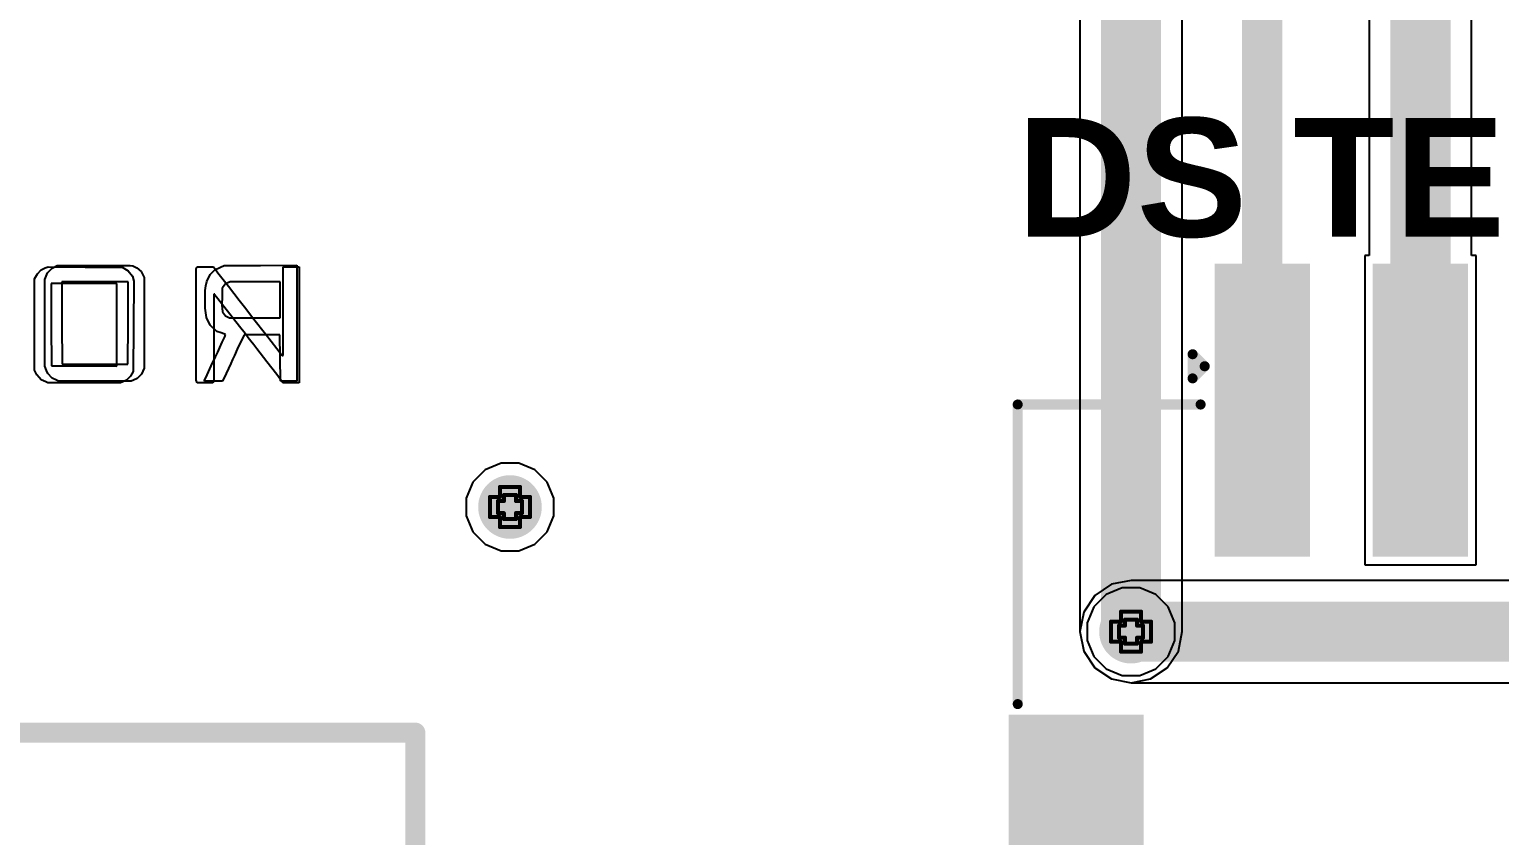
# Model space of a CAD drawing. Header units: inches. Extents: x -7 to 5163, y -3 to 5149.
# Drawn here: x 107.26 to 125.84, y 37.61 to 47.79 of the extents above; entities that cross this region are included whole.
import ezdxf

# ---------------------------------------------------------------- set-up
doc = ezdxf.new("R2010")
doc.units = ezdxf.units.IN
for name, color, linetype in [('Bottom Layer', 5, 'Continuous'), ('Bottom Overlay', 54, 'Continuous'), ('Bottom Solder', 6, 'Continuous'), ('Drill Drawing', 1, 'Continuous'), ('GND', 76, 'Continuous'), ('PWR', 16, 'Continuous'), ('Top Layer', 1, 'Continuous'), ('Top Overlay', 2, 'Continuous'), ('Top Paste', 8, 'Continuous'), ('Top Solder', 216, 'Continuous'), ('Via Holes', 16, 'Continuous')]:
    doc.layers.add(name, color=color, linetype=linetype)
doc.styles.add('Arial', font='', dxfattribs={"height": 0.2})
doc.styles.add('Arial_Bold', font='', dxfattribs={"height": 0.2})
doc.styles.get('Arial').set_extended_font_data('Arial')
doc.styles.get('Arial_Bold').set_extended_font_data('Arial', bold=True)

# ---------------------------------------------------------------- blocks, each defined once
blk = doc.blocks.new('IMPORTED_IMAGE_B_1')
at = {"layer": 'Top Overlay'}
for p, q in [((15.048, -20.631), (15.097, -20.605)), ((15.097, -20.605), (15.137, -20.593)), ((15.137, -20.593), (15.604, -20.595)), ((15.604, -20.595), (16.071, -20.596)), ((16.071, -20.596), (16.148, -20.643)), ((17.007, -20.617), (17.017, -20.592)), ((17.007, -21.32), (17.007, -20.617)), ((17.017, -20.592), (17.226, -20.592)), ((17.226, -20.592), (17.262, -20.643)), ((18.105, -21.714), (18.105, -20.592)), ((18.105, -20.592), (18.309, -20.592)), ((18.309, -20.592), (18.309, -22.059)), ((14.964, -20.745), (14.999, -20.68)), ((14.964, -21.898), (14.964, -20.745)), ((14.999, -20.68), (15.048, -20.631)), ((16.003, -20.804), (15.172, -20.804)), ((15.172, -20.804), (15.172, -20.804)), ((15.172, -20.804), (15.174, -21.324)), ((16.003, -21.847), (16.003, -20.804)), ((16.003, -20.804), (16.003, -20.804)), ((16.148, -20.643), (16.199, -20.71)), ((16.199, -20.71), (16.216, -20.772)), ((16.216, -20.772), (16.211, -21.914)), ((17.262, -20.643), (17.281, -20.667)), ((17.281, -20.667), (17.415, -20.839)), ((17.242, -20.937), (17.227, -20.937)), ((17.227, -20.937), (17.227, -22.034)), ((17.243, -20.949), (17.242, -20.937)), ((17.281, -20.996), (17.243, -20.949)), ((17.415, -20.839), (17.548, -21.012)), ((17.356, -21.092), (17.281, -20.996)), ((17.552, -21.347), (17.356, -21.092)), ((17.548, -21.012), (17.631, -21.119)), ((17.631, -21.119), (17.654, -21.148)), ((17.654, -21.148), (17.736, -21.255)), ((15.174, -21.324), (15.174, -21.324)), ((15.174, -21.324), (15.176, -21.843)), ((17.007, -22.024), (17.007, -21.32)), ((17.623, -21.437), (17.552, -21.347)), ((17.736, -21.255), (17.88, -21.439)), ((17.662, -21.489), (17.623, -21.437)), ((17.697, -21.533), (17.662, -21.489)), ((17.733, -21.578), (17.697, -21.533)), ((17.88, -21.439), (18.023, -21.624)), ((17.772, -21.63), (17.733, -21.578)), ((17.897, -21.792), (17.772, -21.63)), ((18.023, -21.624), (18.091, -21.714)), ((18.091, -21.714), (18.105, -21.714)), ((14.992, -21.957), (14.964, -21.898)), ((15.176, -21.843), (15.176, -21.843)), ((15.176, -21.843), (15.59, -21.845)), ((15.59, -21.845), (15.59, -21.845)), ((15.59, -21.845), (16.003, -21.847)), ((16.003, -21.847), (16.003, -21.847)), ((16.211, -21.914), (16.174, -21.976)), ((18.023, -21.953), (17.897, -21.792)), ((15.02, -21.989), (14.992, -21.957)), ((15.048, -22.02), (15.02, -21.989)), ((15.105, -22.044), (15.048, -22.02)), ((15.132, -22.059), (15.105, -22.044)), ((15.132, -22.059), (15.132, -22.059)), ((16.051, -22.059), (15.132, -22.059)), ((16.078, -22.045), (16.051, -22.059)), ((16.123, -22.024), (16.078, -22.045)), ((16.174, -21.976), (16.123, -22.024)), ((17.017, -22.059), (17.007, -22.024)), ((17.217, -22.059), (17.017, -22.059)), ((17.222, -22.046), (17.217, -22.059)), ((17.227, -22.034), (17.222, -22.046)), ((17.222, -22.046), (17.222, -22.046)), ((18.101, -22.058), (18.023, -21.953)), ((18.309, -22.059), (18.101, -22.058))]:
    blk.add_line(p, q, dxfattribs=at)
blk = doc.blocks.new('IMPORTED_IMAGE_B_2')
at = {"layer": 'Bottom Overlay'}
for p, q in [((15.219, -20.63), (15.283, -20.596)), ((15.283, -20.596), (16.208, -20.594)), ((16.208, -20.594), (16.24, -20.601)), ((16.24, -20.601), (16.291, -20.625)), ((17.278, -20.65), (17.346, -20.618)), ((17.346, -20.618), (17.393, -20.596)), ((17.393, -20.596), (17.854, -20.594)), ((17.854, -20.594), (18.314, -20.591)), ((18.314, -20.591), (18.314, -22.059)), ((15.13, -20.773), (15.162, -20.687)), ((15.13, -21.868), (15.13, -20.773)), ((15.162, -20.687), (15.219, -20.63)), ((16.181, -20.804), (15.342, -20.804)), ((15.342, -20.804), (15.342, -20.804)), ((15.342, -20.804), (15.344, -21.324)), ((16.179, -21.324), (16.181, -20.804)), ((16.181, -20.804), (16.181, -20.804)), ((16.291, -20.625), (16.347, -20.673)), ((16.347, -20.673), (16.385, -20.748)), ((16.385, -20.748), (16.385, -21.894)), ((17.164, -20.854), (17.174, -20.798)), ((17.174, -20.798), (17.217, -20.711)), ((17.217, -20.711), (17.247, -20.681)), ((17.247, -20.681), (17.278, -20.65)), ((17.469, -20.804), (17.413, -20.827)), ((18.103, -20.804), (17.469, -20.804)), ((17.469, -20.804), (17.469, -20.804)), ((18.103, -21.259), (18.103, -20.804)), ((18.103, -20.804), (18.103, -20.804)), ((17.154, -20.91), (17.164, -20.854)), ((17.154, -21.021), (17.154, -20.91)), ((17.367, -20.988), (17.363, -21.093)), ((17.37, -20.883), (17.367, -20.988)), ((17.367, -20.988), (17.367, -20.988)), ((17.413, -20.827), (17.37, -20.883)), ((17.37, -20.883), (17.37, -20.883)), ((17.413, -20.827), (17.413, -20.827)), ((17.154, -21.133), (17.154, -21.021)), ((17.162, -21.194), (17.154, -21.133)), ((17.363, -21.093), (17.363, -21.093)), ((17.363, -21.093), (17.374, -21.18)), ((17.374, -21.18), (17.374, -21.18)), ((17.374, -21.18), (17.409, -21.231)), ((15.344, -21.324), (15.344, -21.324)), ((15.344, -21.324), (15.346, -21.843)), ((16.177, -21.843), (16.179, -21.324)), ((16.179, -21.324), (16.179, -21.324)), ((17.171, -21.255), (17.162, -21.194)), ((17.216, -21.351), (17.171, -21.255)), ((17.3, -21.428), (17.216, -21.351)), ((17.409, -21.231), (17.409, -21.231)), ((17.409, -21.231), (17.463, -21.258)), ((17.463, -21.258), (17.463, -21.258)), ((17.463, -21.258), (17.783, -21.258)), ((17.783, -21.258), (17.783, -21.258)), ((17.783, -21.258), (18.103, -21.259)), ((18.103, -21.259), (18.103, -21.259)), ((17.356, -21.447), (17.3, -21.428)), ((17.412, -21.466), (17.356, -21.447)), ((17.371, -21.565), (17.403, -21.498)), ((17.403, -21.498), (17.412, -21.466)), ((17.647, -21.47), (17.56, -21.655)), ((18.099, -21.474), (17.647, -21.47)), ((18.107, -22.055), (18.099, -21.474)), ((17.285, -21.749), (17.313, -21.69)), ((17.313, -21.69), (17.34, -21.631)), ((17.34, -21.631), (17.371, -21.565)), ((17.524, -21.733), (17.5, -21.784)), ((17.56, -21.655), (17.524, -21.733)), ((15.147, -21.922), (15.13, -21.868)), ((15.165, -21.961), (15.147, -21.922)), ((15.346, -21.843), (15.346, -21.843)), ((15.346, -21.843), (16.177, -21.843)), ((16.177, -21.843), (16.177, -21.843)), ((16.385, -21.894), (16.35, -21.968)), ((17.179, -21.976), (17.232, -21.863)), ((17.232, -21.863), (17.285, -21.749)), ((17.477, -21.835), (17.418, -21.961)), ((17.5, -21.784), (17.477, -21.835)), ((15.22, -22.021), (15.165, -21.961)), ((15.275, -22.044), (15.22, -22.021)), ((15.302, -22.059), (15.275, -22.044)), ((15.302, -22.059), (15.302, -22.059)), ((16.22, -22.059), (15.302, -22.059)), ((16.248, -22.045), (16.22, -22.059)), ((16.294, -22.024), (16.248, -22.045)), ((16.35, -21.968), (16.294, -22.024)), ((17.146, -22.05), (17.179, -21.976)), ((17.146, -22.059), (17.146, -22.05)), ((17.372, -22.059), (17.146, -22.059)), ((17.418, -21.961), (17.372, -22.059)), ((18.11, -22.059), (18.107, -22.055)), ((18.11, -22.059), (18.11, -22.059)), ((18.314, -22.059), (18.11, -22.059))]:
    blk.add_line(p, q, dxfattribs=at)
blk = doc.blocks.new('WAFER_PH2_0_3PWB_70')
at = {"layer": 'Top Layer'}
for points in [[(-2.5, 4.6), (-1.5, 4.6), (-1.5, 1.1), (-2.5, 1.1)], [(-0.5, 4.6), (0.5, 4.6), (0.5, 1.1), (-0.5, 1.1)], [(1.5, 4.6), (2.5, 4.6), (2.5, 1.1), (1.5, 1.1)], [(-5.1, -1.1), (-3.6, -1.1), (-3.6, -4.6), (-5.1, -4.6)], [(3.6, -1.1), (5.1, -1.1), (5.1, -4.6), (3.6, -4.6)]]:
    blk.add_hatch(color=1, dxfattribs=at).paths.add_polyline_path(points)
at = {"layer": 'Top Paste'}
for points in [[(-2.5, 4.6), (-1.5, 4.6), (-1.5, 1.1), (-2.5, 1.1)], [(-0.5, 4.6), (0.5, 4.6), (0.5, 1.1), (-0.5, 1.1)], [(1.5, 4.6), (2.5, 4.6), (2.5, 1.1), (1.5, 1.1)], [(-5.1, -1.1), (-3.6, -1.1), (-3.6, -4.6), (-5.1, -4.6)], [(3.6, -1.1), (5.1, -1.1), (5.1, -4.6), (3.6, -4.6)]]:
    blk.add_hatch(color=8, dxfattribs=at).paths.add_polyline_path(points)
at = {"layer": 'Top Solder'}
for points in [[(-2.602, 4.702), (-1.398, 4.702), (-1.398, 0.998), (-2.602, 0.998)], [(-0.602, 4.702), (0.602, 4.702), (0.602, 0.998), (-0.602, 0.998)], [(1.398, 4.702), (2.602, 4.702), (2.602, 0.998), (1.398, 0.998)], [(-5.202, -0.998), (-3.498, -0.998), (-3.498, -4.702), (-5.202, -4.702)], [(3.498, -0.998), (5.202, -0.998), (5.202, -4.702), (3.498, -4.702)]]:
    blk.add_hatch(color=216, dxfattribs=at).paths.add_polyline_path(points)
at = {"layer": 'Top Overlay', "const_width": 0.127}
for points in [[(-2.88, 3.556), (-2.727, 3.404)], [(-2.88, 3.251), (-2.88, 3.556)], [(-2.88, 3.251), (-2.727, 3.404)], [(-5.089, 2.921), (-2.778, 2.921)], [(-5.089, -0.864), (-5.089, 2.921)], [(2.778, 2.921), (5.089, 2.921)], [(5.089, -0.864), (5.089, 2.921)], [(-3.432, -4.775), (3.473, -4.78)]]:
    blk.add_lwpolyline(points, dxfattribs=at)
at = {"layer": 'Top Overlay', "const_width": 0.0635}
for points in [[(-2.911, 3.556, 1), (-2.848, 3.556, 1)], [(-2.911, 3.556, 1), (-2.848, 3.556, 1)], [(-2.759, 3.404, 1), (-2.695, 3.404, 1)], [(-2.759, 3.404, 1), (-2.695, 3.404, 1)], [(-2.911, 3.251, 1), (-2.848, 3.251, 1)], [(-2.911, 3.251, 1), (-2.848, 3.251, 1)], [(-5.121, 2.921, 1), (-5.058, 2.921, 1)], [(-5.121, 2.921, 1), (-5.058, 2.921, 1)], [(-2.81, 2.921, 1), (-2.746, 2.921, 1)], [(2.746, 2.921, 1), (2.81, 2.921, 1)], [(5.058, 2.921, 1), (5.121, 2.921, 1)], [(5.058, 2.921, 1), (5.121, 2.921, 1)], [(-5.121, -0.864, 1), (-5.058, -0.864, 1)], [(5.058, -0.864, 1), (5.121, -0.864, 1)], [(-3.464, -4.775, 1), (-3.4, -4.775, 1)], [(3.441, -4.78, 1), (3.505, -4.78, 1)]]:
    blk.add_lwpolyline(points, format="xyb", close=True, dxfattribs=at)
at = {"layer": 'Top Overlay', "style": 'Arial'}
blk.add_text('PCB Edge', height=1.2, rotation=360, dxfattribs=at).set_placement((-2.229, -4.138))

msp = doc.modelspace()

# ---------------------------------------------------------------- hatches: boundary and pattern name
at = {"layer": 'Bottom Layer'}
h = msp.add_hatch(color=5, dxfattribs=at)
edge = h.paths.add_edge_path()
edge.add_arc((113.335, 41.758), 0.3, 0, 360)
h = msp.add_hatch(color=5, dxfattribs=at)
edge = h.paths.add_edge_path()
edge.add_arc((121.183, 40.183), 0.3, 0, 360)
at = {"layer": 'Bottom Solder'}
h = msp.add_hatch(color=6, dxfattribs=at)
edge = h.paths.add_edge_path()
edge.add_arc((113.335, 41.758), 0.402, 0, 360)
h = msp.add_hatch(color=6, dxfattribs=at)
edge = h.paths.add_edge_path()
edge.add_arc((121.183, 40.183), 0.402, 0, 360)
at = {"layer": 'GND'}
h = msp.add_hatch(color=76, dxfattribs=at)
edge = h.paths.add_edge_path()
edge.add_arc((113.335, 41.758), 0.3, 0, 360)
h = msp.add_hatch(color=76, dxfattribs=at)
edge = h.paths.add_edge_path()
edge.add_arc((121.183, 40.183), 0.3, 0, 360)
at = {"layer": 'PWR'}
h = msp.add_hatch(color=16, dxfattribs=at)
edge = h.paths.add_edge_path()
edge.add_arc((113.335, 41.758), 0.3, 0, 360)
h = msp.add_hatch(color=16, dxfattribs=at)
edge = h.paths.add_edge_path()
edge.add_arc((121.183, 40.183), 0.3, 0, 360)
at = {"layer": 'Top Layer'}
h = msp.add_hatch(color=1, dxfattribs=at)
edge = h.paths.add_edge_path()
edge.add_arc((113.335, 41.758), 0.3, 0, 360)
h = msp.add_hatch(color=1, dxfattribs=at)
edge = h.paths.add_edge_path()
edge.add_arc((121.183, 40.183), 0.3, 0, 360)
at = {"layer": 'Top Solder'}
h = msp.add_hatch(color=216, dxfattribs=at)
edge = h.paths.add_edge_path()
edge.add_arc((113.335, 41.758), 0.402, 0, 360)
h = msp.add_hatch(color=216, dxfattribs=at)
edge = h.paths.add_edge_path()
edge.add_arc((121.183, 40.183), 0.402, 0, 360)
at = {"layer": 'Via Holes'}
h = msp.add_hatch(color=7, dxfattribs=at)
edge = h.paths.add_edge_path()
edge.add_arc((113.335, 41.758), 0.15, 0, 360)
h = msp.add_hatch(color=7, dxfattribs=at)
edge = h.paths.add_edge_path()
edge.add_arc((121.183, 40.183), 0.15, 0, 360)

# ---------------------------------------------------------------- linework, layer by layer
at = {"layer": 'Bottom Layer'}
for p, q in [((121.831, 40.183), (121.831, 118.109)), ((120.536, 85.093), (120.536, 40.183)), ((120.536, 40.183), (120.585, 39.935)), ((121.782, 39.935), (121.831, 40.183)), ((120.585, 39.935), (120.726, 39.725)), ((121.641, 39.725), (121.782, 39.935)), ((120.726, 39.725), (120.936, 39.585)), ((120.936, 39.585), (121.183, 39.535)), ((121.183, 39.535), (121.431, 39.585)), ((121.431, 39.585), (121.641, 39.725))]:
    msp.add_line(p, q, dxfattribs=at)
at = {"layer": 'Bottom Layer', "const_width": 0.762}
msp.add_lwpolyline([(121.183, 40.183), (121.183, 118.109)], dxfattribs=at)
at = {"layer": 'Bottom Layer', "const_width": 0.381}
msp.add_lwpolyline([(120.993, 40.183, 1), (121.374, 40.183, 1)], format="xyb", close=True, dxfattribs=at)
at = {"layer": 'Drill Drawing', "const_width": 0.0508}
for points in [[(113.208, 41.885), (113.208, 42.012)], [(113.208, 42.012), (113.462, 42.012)], [(113.462, 41.885), (113.462, 42.012)], [(113.081, 41.631), (113.081, 41.885)], [(113.081, 41.885), (113.208, 41.885)], [(113.182, 41.681), (113.182, 41.834)], [(113.182, 41.834), (113.259, 41.834)], [(113.259, 41.834), (113.259, 41.91)], [(113.259, 41.91), (113.411, 41.91)], [(113.411, 41.834), (113.411, 41.91)], [(113.411, 41.834), (113.487, 41.834)], [(113.462, 41.885), (113.589, 41.885)], [(113.487, 41.681), (113.487, 41.834)], [(113.589, 41.631), (113.589, 41.885)], [(113.081, 41.631), (113.208, 41.631)], [(113.182, 41.681), (113.259, 41.681)], [(113.208, 41.504), (113.208, 41.631)], [(113.259, 41.605), (113.259, 41.681)], [(113.259, 41.605), (113.411, 41.605)], [(113.411, 41.681), (113.487, 41.681)], [(113.411, 41.605), (113.411, 41.681)], [(113.462, 41.631), (113.589, 41.631)], [(113.462, 41.504), (113.462, 41.631)], [(113.208, 41.504), (113.462, 41.504)], [(120.929, 40.056), (120.929, 40.31)], [(120.929, 40.31), (121.056, 40.31)], [(121.056, 40.31), (121.056, 40.437)], [(121.056, 40.437), (121.31, 40.437)], [(121.107, 40.259), (121.107, 40.335)], [(121.107, 40.335), (121.26, 40.335)], [(121.26, 40.259), (121.26, 40.335)], [(121.31, 40.31), (121.31, 40.437)], [(121.31, 40.31), (121.437, 40.31)], [(121.437, 40.056), (121.437, 40.31)], [(121.031, 40.107), (121.031, 40.259)], [(121.031, 40.259), (121.107, 40.259)], [(121.031, 40.107), (121.107, 40.107)], [(121.107, 40.03), (121.107, 40.107)], [(121.26, 40.259), (121.336, 40.259)], [(121.26, 40.107), (121.336, 40.107)], [(121.26, 40.03), (121.26, 40.107)], [(121.336, 40.107), (121.336, 40.259)], [(120.929, 40.056), (121.056, 40.056)], [(121.056, 39.929), (121.056, 40.056)], [(121.056, 39.929), (121.31, 39.929)], [(121.107, 40.03), (121.26, 40.03)], [(121.31, 40.056), (121.437, 40.056)], [(121.31, 39.929), (121.31, 40.056)]]:
    msp.add_lwpolyline(points, dxfattribs=at)
at = {"layer": 'Drill Drawing', "const_width": 0.0254}
for points in [[(113.195, 42.012, 1), (113.221, 42.012, 1)], [(113.195, 42.012, 1), (113.221, 42.012, 1)], [(113.449, 42.012, 1), (113.475, 42.012, 1)], [(113.449, 42.012, 1), (113.475, 42.012, 1)], [(113.068, 41.885, 1), (113.094, 41.885, 1)], [(113.068, 41.885, 1), (113.094, 41.885, 1)], [(113.17, 41.834, 1), (113.195, 41.834, 1)], [(113.17, 41.834, 1), (113.195, 41.834, 1)], [(113.195, 41.885, 1), (113.221, 41.885, 1)], [(113.195, 41.885, 1), (113.221, 41.885, 1)], [(113.246, 41.91, 1), (113.271, 41.91, 1)], [(113.246, 41.91, 1), (113.271, 41.91, 1)], [(113.246, 41.834, 1), (113.271, 41.834, 1)], [(113.246, 41.834, 1), (113.271, 41.834, 1)], [(113.398, 41.91, 1), (113.424, 41.91, 1)], [(113.398, 41.91, 1), (113.424, 41.91, 1)], [(113.398, 41.834, 1), (113.424, 41.834, 1)], [(113.398, 41.834, 1), (113.424, 41.834, 1)], [(113.449, 41.885, 1), (113.475, 41.885, 1)], [(113.449, 41.885, 1), (113.475, 41.885, 1)], [(113.475, 41.834, 1), (113.5, 41.834, 1)], [(113.475, 41.834, 1), (113.5, 41.834, 1)], [(113.576, 41.885, 1), (113.602, 41.885, 1)], [(113.576, 41.885, 1), (113.602, 41.885, 1)], [(113.068, 41.631, 1), (113.094, 41.631, 1)], [(113.068, 41.631, 1), (113.094, 41.631, 1)], [(113.17, 41.681, 1), (113.195, 41.681, 1)], [(113.17, 41.681, 1), (113.195, 41.681, 1)], [(113.195, 41.631, 1), (113.221, 41.631, 1)], [(113.195, 41.631, 1), (113.221, 41.631, 1)], [(113.246, 41.681, 1), (113.271, 41.681, 1)], [(113.246, 41.681, 1), (113.271, 41.681, 1)], [(113.246, 41.605, 1), (113.271, 41.605, 1)], [(113.246, 41.605, 1), (113.271, 41.605, 1)], [(113.398, 41.681, 1), (113.424, 41.681, 1)], [(113.398, 41.681, 1), (113.424, 41.681, 1)], [(113.398, 41.605, 1), (113.424, 41.605, 1)], [(113.398, 41.605, 1), (113.424, 41.605, 1)], [(113.449, 41.631, 1), (113.475, 41.631, 1)], [(113.449, 41.631, 1), (113.475, 41.631, 1)], [(113.475, 41.681, 1), (113.5, 41.681, 1)], [(113.475, 41.681, 1), (113.5, 41.681, 1)], [(113.576, 41.631, 1), (113.602, 41.631, 1)], [(113.576, 41.631, 1), (113.602, 41.631, 1)], [(113.195, 41.504, 1), (113.221, 41.504, 1)], [(113.195, 41.504, 1), (113.221, 41.504, 1)], [(113.449, 41.504, 1), (113.475, 41.504, 1)], [(113.449, 41.504, 1), (113.475, 41.504, 1)], [(120.917, 40.31, 1), (120.942, 40.31, 1)], [(120.917, 40.31, 1), (120.942, 40.31, 1)], [(121.044, 40.437, 1), (121.069, 40.437, 1)], [(121.044, 40.437, 1), (121.069, 40.437, 1)], [(121.044, 40.31, 1), (121.069, 40.31, 1)], [(121.044, 40.31, 1), (121.069, 40.31, 1)], [(121.094, 40.335, 1), (121.12, 40.335, 1)], [(121.094, 40.335, 1), (121.12, 40.335, 1)], [(121.247, 40.335, 1), (121.272, 40.335, 1)], [(121.247, 40.335, 1), (121.272, 40.335, 1)], [(121.298, 40.437, 1), (121.323, 40.437, 1)], [(121.298, 40.437, 1), (121.323, 40.437, 1)], [(121.298, 40.31, 1), (121.323, 40.31, 1)], [(121.298, 40.31, 1), (121.323, 40.31, 1)], [(121.425, 40.31, 1), (121.45, 40.31, 1)], [(121.425, 40.31, 1), (121.45, 40.31, 1)], [(121.018, 40.259, 1), (121.044, 40.259, 1)], [(121.018, 40.259, 1), (121.044, 40.259, 1)], [(121.018, 40.107, 1), (121.044, 40.107, 1)], [(121.018, 40.107, 1), (121.044, 40.107, 1)], [(121.094, 40.259, 1), (121.12, 40.259, 1)], [(121.094, 40.259, 1), (121.12, 40.259, 1)], [(121.094, 40.107, 1), (121.12, 40.107, 1)], [(121.094, 40.107, 1), (121.12, 40.107, 1)], [(121.247, 40.259, 1), (121.272, 40.259, 1)], [(121.247, 40.259, 1), (121.272, 40.259, 1)], [(121.247, 40.107, 1), (121.272, 40.107, 1)], [(121.247, 40.107, 1), (121.272, 40.107, 1)], [(121.323, 40.259, 1), (121.348, 40.259, 1)], [(121.323, 40.259, 1), (121.348, 40.259, 1)], [(121.323, 40.107, 1), (121.348, 40.107, 1)], [(121.323, 40.107, 1), (121.348, 40.107, 1)], [(120.917, 40.056, 1), (120.942, 40.056, 1)], [(120.917, 40.056, 1), (120.942, 40.056, 1)], [(121.044, 40.056, 1), (121.069, 40.056, 1)], [(121.044, 40.056, 1), (121.069, 40.056, 1)], [(121.044, 39.929, 1), (121.069, 39.929, 1)], [(121.044, 39.929, 1), (121.069, 39.929, 1)], [(121.094, 40.03, 1), (121.12, 40.03, 1)], [(121.094, 40.03, 1), (121.12, 40.03, 1)], [(121.247, 40.03, 1), (121.272, 40.03, 1)], [(121.247, 40.03, 1), (121.272, 40.03, 1)], [(121.298, 40.056, 1), (121.323, 40.056, 1)], [(121.298, 40.056, 1), (121.323, 40.056, 1)], [(121.298, 39.929, 1), (121.323, 39.929, 1)], [(121.298, 39.929, 1), (121.323, 39.929, 1)], [(121.425, 40.056, 1), (121.45, 40.056, 1)], [(121.425, 40.056, 1), (121.45, 40.056, 1)]]:
    msp.add_lwpolyline(points, format="xyb", close=True, dxfattribs=at)
at = {"layer": 'GND'}
for p, q in [((121.073, 40.737), (120.87, 40.652)), ((121.294, 40.737), (121.073, 40.737)), ((121.497, 40.652), (121.294, 40.737)), ((120.87, 40.652), (120.714, 40.497)), ((121.653, 40.497), (121.497, 40.652)), ((120.714, 40.497), (120.629, 40.293)), ((121.737, 40.293), (121.653, 40.497)), ((120.629, 40.293), (120.629, 40.073)), ((121.737, 40.073), (121.737, 40.293)), ((120.629, 40.073), (120.714, 39.869)), ((121.653, 39.869), (121.737, 40.073)), ((120.714, 39.869), (120.87, 39.713)), ((121.497, 39.713), (121.653, 39.869)), ((120.87, 39.713), (121.073, 39.629)), ((121.073, 39.629), (121.294, 39.629)), ((121.294, 39.629), (121.497, 39.713))]:
    msp.add_line(p, q, dxfattribs=at)
at = {"layer": 'PWR'}
for p, q in [((113.021, 42.227), (112.865, 42.071)), ((113.225, 42.312), (113.021, 42.227)), ((113.445, 42.312), (113.225, 42.312)), ((113.649, 42.227), (113.445, 42.312)), ((113.804, 42.071), (113.649, 42.227)), ((112.865, 42.071), (112.781, 41.868)), ((113.889, 41.868), (113.804, 42.071)), ((112.781, 41.868), (112.781, 41.647)), ((113.889, 41.647), (113.889, 41.868)), ((112.781, 41.647), (112.865, 41.444)), ((113.804, 41.444), (113.889, 41.647)), ((112.865, 41.444), (113.021, 41.288)), ((113.649, 41.288), (113.804, 41.444)), ((113.021, 41.288), (113.225, 41.204)), ((113.445, 41.204), (113.649, 41.288)), ((113.225, 41.204), (113.445, 41.204)), ((121.073, 40.737), (120.87, 40.652)), ((121.294, 40.737), (121.073, 40.737)), ((121.497, 40.652), (121.294, 40.737)), ((120.87, 40.652), (120.714, 40.497)), ((121.653, 40.497), (121.497, 40.652)), ((120.714, 40.497), (120.629, 40.293)), ((121.737, 40.293), (121.653, 40.497)), ((120.629, 40.293), (120.629, 40.073)), ((121.737, 40.073), (121.737, 40.293)), ((120.629, 40.073), (120.714, 39.869)), ((121.653, 39.869), (121.737, 40.073)), ((120.714, 39.869), (120.87, 39.713)), ((121.497, 39.713), (121.653, 39.869)), ((120.87, 39.713), (121.073, 39.629)), ((121.073, 39.629), (121.294, 39.629)), ((121.294, 39.629), (121.497, 39.713))]:
    msp.add_line(p, q, dxfattribs=at)
at = {"layer": 'Top Layer'}
for p, q in [((125.488, 44.935), (125.488, 50.648)), ((124.194, 50.379), (124.194, 44.935)), ((124.194, 44.935), (124.138, 44.935)), ((124.138, 44.935), (124.138, 41.029)), ((125.544, 44.935), (125.488, 44.935)), ((125.544, 41.029), (125.544, 44.935)), ((124.138, 41.029), (125.544, 41.029)), ((120.936, 40.781), (120.726, 40.641)), ((121.183, 40.83), (120.936, 40.781)), ((150.193, 40.83), (121.183, 40.83)), ((120.726, 40.641), (120.585, 40.431)), ((120.585, 40.431), (120.536, 40.183)), ((120.536, 40.183), (120.585, 39.935)), ((120.585, 39.935), (120.726, 39.725)), ((120.726, 39.725), (120.936, 39.585)), ((120.936, 39.585), (121.183, 39.535)), ((121.183, 39.535), (149.925, 39.535))]:
    msp.add_line(p, q, dxfattribs=at)
for points, const_width in [([(124.841, 42.982), (124.841, 50.648)], 0.762), ([(122.841, 42.982), (122.841, 49.701)], 0.508), ([(121.183, 40.183), (150.193, 40.183)], 0.762)]:
    msp.add_lwpolyline(points, dxfattribs=dict(at, const_width=const_width))
for points, const_width in [([(124.651, 42.982, 1), (125.032, 42.982, 1)], 0.381), ([(122.714, 42.982, 1), (122.968, 42.982, 1)], 0.254), ([(120.993, 40.183, 1), (121.374, 40.183, 1)], 0.381)]:
    msp.add_lwpolyline(points, format="xyb", close=True, dxfattribs=dict(at, const_width=const_width))
at = {"layer": 'Top Overlay', "const_width": 0.254}
for points in [[(80.139, 38.907), (112.139, 38.907)], [(112.139, -3.093), (112.139, 38.907)]]:
    msp.add_lwpolyline(points, dxfattribs=at)
at = {"layer": 'Top Overlay', "const_width": 0.127}
msp.add_lwpolyline([(112.075, 38.907, 1), (112.202, 38.907, 1)], format="xyb", close=True, dxfattribs=at)
msp.add_lwpolyline([(112.075, 38.907, 1), (112.202, 38.907, 1)], format="xyb", close=True, dxfattribs=at)

# ---------------------------------------------------------------- block references
for name, p in [('IMPORTED_IMAGE_B_2', (92.329, 65.405)), ('IMPORTED_IMAGE_B_1', (92.364, 65.385)), ('WAFER_PH2_0_3PWB_70', (124.841, 40.132))]:
    msp.add_blockref(name, p)

# ---------------------------------------------------------------- texts
at = {"layer": 'Top Overlay', "style": 'Arial_Bold'}
msp.add_text('DS TEMP', height=1.5, rotation=360, dxfattribs=at).set_placement((119.741, 45.173))

doc.saveas('drawing.dxf')
